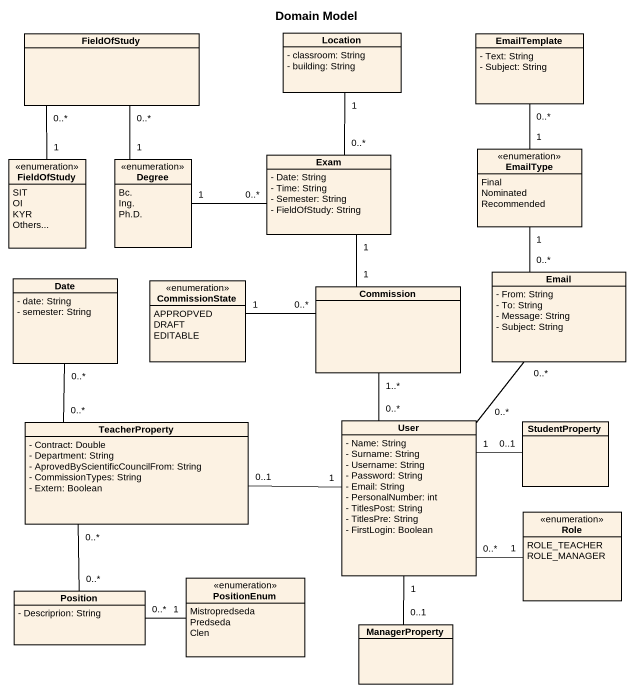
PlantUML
@startuml
title Domain Model
hide circle
hide empty members
skinparam classAttributeIconSize 0
class FieldOfStudy
class Location {
  - classroom: String
  - building: String
}
class EmailTemplate {
  - Text: String
  - Subject: String
}
enum "FieldOfStudy" as FieldOfStudy_2 {
  SIT
  OI
  KYR
  Others...
}
enum Degree {
  Bc.
  Ing.
  Ph.D.
}
class Exam {
  - Date: String
  - Time: String
  - Semester: String
  - FieldOfStudy: String
}
enum EmailType {
  Final
  Nominated
  Recommended
}
class Date {
  - date: String
  - semester: String
}
enum CommissionState {
  APPROPVED
  DRAFT
  EDITABLE
}
class Email {
  - From: String
  - To: String
  - Message: String
  - Subject: String
}
class Commission
class TeacherProperty {
  - Contract: Double
  - Department: String
  - AprovedByScientificCouncilFrom: String
  - CommissionTypes: String
  - Extern: Boolean
}
class User {
  - Name: String
  - Surname: String
  - Username: String
  - Password: String
  - Email: String
  - PersonalNumber: int
  - TitlesPost: String
  - TitlesPre: String
  - FirstLogin: Boolean
}
class StudentProperty
enum Role {
  ROLE_TEACHER
  ROLE_MANAGER
}
class Position {
  - Descriprion: String
}
enum PositionEnum {
  Mistropredseda
  Predseda
  Clen
}
class ManagerProperty
Location "1" -- "0..*" Exam
EmailTemplate "0..*" -- "1" EmailType
FieldOfStudy_2 "1" -up- "0..*" FieldOfStudy
Degree "1" -up- "0..*" FieldOfStudy
Degree "1" -right- "0..*" Exam
CommissionState "1" -right- "0..*" Commission
Email "0..*" -up- "1" EmailType
Email "0..*" -- "0..*" User
Commission "1" -up- "1" Exam
Commission "1..*" -- "0..*" User
TeacherProperty "0..*" -up- "0..*" Date
TeacherProperty "0..*" -- "0..*" Position
User "1" -left- "0..1" TeacherProperty
User "1" -right- "0..1" StudentProperty
User "1" -- "0..1" ManagerProperty
Role "1" -left- "0..*" User
Position "0..*" -right- "1" PositionEnum
@enduml
